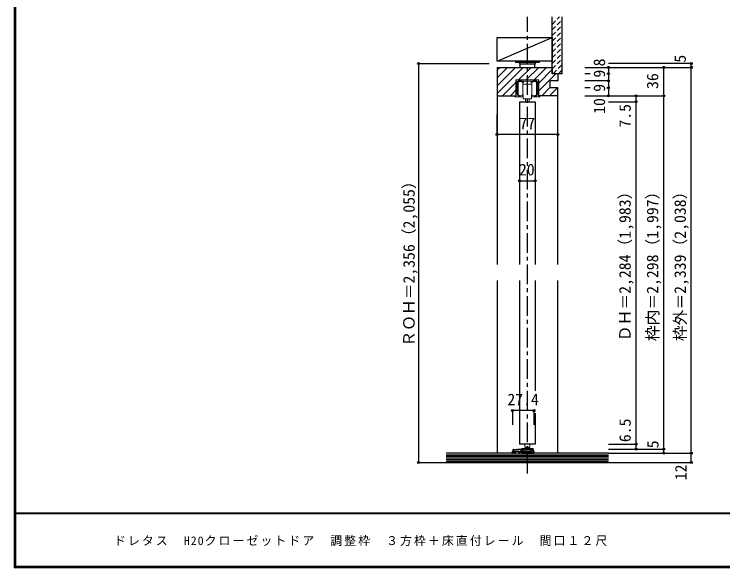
# Model space of a CAD drawing. Units: millimetres, scale not verified. Extents: x -973 to 977, y -718 to 696.
# Drawn here: x -973 to -74, y -701 to 1 of the extents above; entities that cross this region are included whole.
import ezdxf
from ezdxf.enums import TextEntityAlignment as Align

# ---------------------------------------------------------------- set-up
doc = ezdxf.new("R2010")
doc.units = ezdxf.units.MM
doc.header["$LTSCALE"] = 5
doc.header["$PDMODE"] = 32
doc.header["$PDSIZE"] = 2.5
doc.linetypes.add('CHAIN1', pattern=[8, 5, -1, 1, -1])
doc.linetypes.add('DASHED1', pattern=[1.8, 1.2, -0.6])
doc.layers.add('0-0_補助線', color=7, linetype='Continuous', lineweight=18)
for name, color, linetype in [('0-1_通り芯', 4, 'CHAIN1'), ('0-3_仕上げ', 2, 'Continuous'), ('0-4_枠', 7, 'Continuous'), ('0-6_扉', 6, 'Continuous'), ('0-7_金物', 7, 'Continuous'), ('0-A_文字', 7, 'Continuous'), ('0-B_寸法', 7, 'Continuous'), ('0-C_ハッチ', 4, 'DASHED1'), ('F-1_枠', 6, 'Continuous'), ('F-A_文字', 7, 'Continuous')]:
    doc.layers.add(name, color=color, linetype=linetype)
doc.styles.add('ＭＳ ゴシック', font='')
doc.styles.get('ＭＳ ゴシック').set_extended_font_data('MS Gothic')

# ---------------------------------------------------------------- blocks, each defined once
blk = doc.blocks.new('04')
at = {"layer": '0-0_補助線'}
for p, q in [((-13.926, 10.332), (-13.926, -8.668)), ((-12.926, 11.332), (-11.926, 11.332)), ((-11.926, 11.332), (-11.926, 11.232)), ((-11.726, 9.832), (-7.026, 9.832)), ((-5.426, 11.332), (5.574, 11.332)), ((-4.876, 9.832), (-0.426, 9.832)), ((-4.876, 8.432), (-4.876, 9.832)), ((-0.426, 9.832), (0.074, 10.332)), ((8.024, 9.832), (7.174, 9.832)), ((8.024, 9.832), (11.874, 9.832)), ((14.074, 10.332), (14.074, -8.668)), ((-12.726, 8.832), (-12.726, -6.766)), ((-11.718, 8.434), (-11.718, 4.184)), ((-11.718, 5.234), (-11.718, -0.366)), ((-11.718, 3.234), (-11.718, 4.184)), ((-11.718, -2.366), (-11.718, 3.234)), ((-5.726, 5.951), (-5.226, 5.951)), ((-5.718, 6.434), (-5.718, 8.434)), ((-5.718, 6.434), (-5.718, 4.184)), ((-5.718, 4.184), (-5.718, 3.234)), ((-5.718, 3.234), (-5.718, -2.366)), ((-4.726, 5.951), (-5.226, 5.951)), ((-4.726, 5.951), (-5.226, 5.951)), ((-5.076, 8.232), (-5.193, 8.232)), ((-5.105, 8.232), (-5.076, 8.232)), ((0.074, 5.951), (-4.726, 5.951)), ((0.074, 5.951), (-4.726, 5.951)), ((0.074, 5.951), (4.874, 5.951)), ((0.074, 5.951), (4.874, 5.951)), ((4.874, 5.951), (5.374, 5.951)), ((4.874, 5.951), (5.374, 5.951)), ((5.341, 8.232), (5.224, 8.232)), ((5.874, 5.951), (5.374, 5.951)), ((5.882, 8.434), (5.882, 6.434)), ((5.882, 4.184), (5.882, 6.434)), ((5.882, 3.234), (5.882, 4.184)), ((5.882, -2.366), (5.882, 3.234)), ((11.882, 4.184), (11.882, 8.434)), ((11.882, 4.184), (11.882, 3.234)), ((11.882, 3.234), (11.882, -2.366)), ((12.874, 8.832), (12.874, -6.766)), ((-15.926, -9.368), (-15.926, -8.968)), ((-13.926, -8.668), (-15.626, -8.668)), ((-11.718, -3.316), (-11.718, -2.366)), ((-11.718, -3.316), (-11.718, -7.566)), ((-10.926, -8.566), (-8.726, -8.566)), ((-5.226, -7.249), (-5.726, -7.249)), ((-5.718, -2.366), (-5.718, -3.316)), ((-5.718, -5.566), (-5.718, -3.316)), ((-5.718, -7.566), (-5.718, -5.566)), ((-5.526, -8.183), (-5.526, -8.868)), ((-5.226, -8.549), (-5.226, -7.249)), ((-5.226, -7.249), (-5.226, -8.549)), ((-5.226, -12.049), (-5.226, -8.549)), ((5.374, -7.249), (5.874, -7.249)), ((5.374, -8.549), (5.374, -7.249)), ((5.374, -7.249), (5.374, -8.549)), ((5.374, -12.049), (5.374, -8.549)), ((5.674, -8.183), (5.674, -8.868)), ((5.882, -3.316), (5.882, -2.366)), ((5.882, -3.316), (5.882, -5.566)), ((5.882, -5.566), (5.882, -7.566)), ((8.874, -8.566), (11.074, -8.566)), ((11.882, -2.366), (11.882, -3.316)), ((11.882, -7.566), (11.882, -3.316)), ((14.074, -8.668), (15.774, -8.668)), ((16.074, -8.968), (16.074, -9.368)), ((-6.526, -9.868), (-15.426, -9.868)), ((-4.726, -12.549), (-2.926, -12.549)), ((-2.926, -12.549), (0.074, -12.549)), ((-2.426, -12.549), (0.074, -12.549)), ((-2.418, -12.566), (-2.418, -12.716)), ((-2.418, -12.716), (-2.418, -16.168)), ((2.574, -12.549), (0.074, -12.549)), ((3.074, -12.549), (0.074, -12.549)), ((2.582, -12.566), (2.582, -12.716)), ((2.582, -12.716), (2.582, -16.168)), ((4.874, -12.549), (3.074, -12.549)), ((15.574, -9.868), (6.674, -9.868))]:
    blk.add_line(p, q, dxfattribs=at)
for points in [[(-11.626, 10.932), (-5.426, 10.932), (-5.426, 11.332)], [(0.074, 10.332), (0.574, 9.832), (5.024, 9.832), (5.024, 8.432)], [(5.574, 11.332), (5.574, 10.932), (11.774, 10.932)], [(12.074, 11.232), (12.074, 11.332), (13.074, 11.332)]]:
    blk.add_lwpolyline(points, dxfattribs=at)
for centre, radius, start, end in [((-12.926, 10.332), 1, 90, 180), ((-11.726, 8.832), 1, 90, 180), ((-11.626, 11.232), 0.3, 180, 270), ((-8.718, 4.434), 5, 53.1301, 126.8699), ((-7.026, 8.082), 1.75, 7.76643, 90), ((7.174, 8.082), 1.75, 90, 172.23357), ((8.882, 4.434), 5, 53.1301, 126.8699), ((11.774, 11.232), 0.3, 270, 0), ((11.874, 8.832), 1, 0, 90), ((13.074, 10.332), 1, 0, 90), ((-5.193, 8.332), 0.1, 187.76643, 270), ((-5.076, 8.432), 0.2, 270, 0), ((5.224, 8.432), 0.2, 180, 270), ((5.341, 8.332), 0.1, 270, 352.23357), ((-15.626, -8.968), 0.3, 90, 180), ((-10.926, -6.766), 1.8, 180, 270), ((-8.718, -3.566), 5, 233.1301, 306.8699), ((-8.726, -3.566), 5, 270, 301.23293), ((-6.526, -8.868), 1, 270, 0), ((-5.926, -8.183), 0.4, 0, 121.23293), ((6.074, -8.183), 0.4, 58.76707, 180), ((6.674, -8.868), 1, 180, 270), ((8.882, -3.566), 5, 233.1301, 306.8699), ((8.874, -3.566), 5, 238.76707, 270), ((11.074, -6.766), 1.8, 270, 0), ((15.774, -8.968), 0.3, 0, 90), ((-15.426, -9.368), 0.5, 180, 270), ((-4.726, -12.049), 0.5, 180, 270), ((4.874, -12.049), 0.5, 270, 0), ((15.574, -9.368), 0.5, 270, 0)]:
    blk.add_arc(centre, radius, start, end, dxfattribs=at)

msp = doc.modelspace()

# ---------------------------------------------------------------- linework, layer by layer
at = {"layer": '0-0_補助線', "color": 2}
msp.add_line((-336.747, -102.472), (-336.747, -82.472), dxfattribs=at)
at = {"layer": '0-0_補助線'}
for p, q in [((-325.347, -544), (-325.347, -548.039)), ((-325.347, -548.039), (-319.347, -548.039)), ((-324.097, -548.259), (-325.347, -548.039)), ((-324.097, -548.259), (-320.597, -548.259)), ((-324.097, -548.259), (-324.097, -548.559)), ((-320.597, -548.259), (-319.347, -548.039)), ((-320.597, -548.259), (-320.597, -548.559)), ((-319.347, -548.039), (-319.347, -544)), ((-329.847, -550.759), (-329.847, -550.059)), ((-329.847, -550.759), (-328.976, -550.759)), ((-329.347, -549.559), (-319.347, -549.559)), ((-327.397, -552.159), (-327.397, -551.009)), ((-327.397, -551.02), (-317.297, -551.02)), ((-327.397, -552.359), (-317.297, -552.359)), ((-327.347, -553.859), (-317.347, -553.859)), ((-324.847, -548.559), (-325.347, -549.059)), ((-325.347, -549.559), (-325.347, -549.059)), ((-319.347, -549.059), (-325.347, -549.059)), ((-324.847, -548.559), (-319.847, -548.559)), ((-322.347, -554.423), (-322.347, -552.437)), ((-319.347, -549.059), (-319.847, -548.559)), ((-317.297, -551.009), (-315.718, -550.759)), ((-317.297, -551.009), (-317.297, -552.159)), ((-315.718, -550.759), (-314.847, -550.759)), ((-314.847, -550.059), (-314.847, -550.759))]:
    msp.add_line(p, q, dxfattribs=at)
at = {"layer": '0-0_補助線', "color": 2}
msp.add_lwpolyline([(-336.747, -82.472), (-307.947, -82.472), (-307.947, -102.472)], dxfattribs=at)
at = {"layer": '0-0_補助線'}
for points in [[(-328.976, -550.759), (-327.526, -550.989), (-327.397, -551.009)], [(-328.147, -553.059), (-328.147, -552.359), (-327.597, -552.359)], [(-327.597, -552.359), (-327.397, -552.359), (-327.397, -552.159)], [(-319.347, -549.059), (-319.347, -549.559), (-315.347, -549.559)], [(-317.297, -552.159), (-317.297, -552.359), (-317.097, -552.359)], [(-317.097, -552.359), (-316.547, -552.359), (-316.547, -553.059)]]:
    msp.add_lwpolyline(points, dxfattribs=at)
for centre, radius, start, end in [((-329.347, -550.059), 0.5, 90, 180), ((-327.347, -553.059), 0.8, 180, 270), ((-317.347, -553.059), 0.8, 270, 0), ((-315.347, -550.059), 0.5, 0, 90)]:
    msp.add_arc(centre, radius, start, end, dxfattribs=at)
at = {"layer": '0-1_通り芯'}
msp.add_line((-322.347, -581.472), (-322.347, -2.5), dxfattribs=at)
at = {"layer": '0-3_仕上げ'}
for p, q in [((-290.847, -74.472), (-290.847, -2.5)), ((-278.347, -74.472), (-278.347, -2.5)), ((-278.347, -74.472), (-290.847, -74.472)), ((-219.347, -555.5), (-425.347, -555.5)), ((-425.347, -567.5), (-219.347, -567.5))]:
    msp.add_line(p, q, dxfattribs=at)
at = {"layer": '0-3_仕上げ', "color": 4}
for p, q in [((-360.847, -28.447), (-290.847, -28.447)), ((-360.847, -58.447), (-360.847, -28.447))]:
    msp.add_line(p, q, dxfattribs=at)
at = {"layer": '0-3_仕上げ', "color": 7}
for p, q in [((-425.347, -557.5), (-219.347, -557.5)), ((-425.347, -559.5), (-219.347, -559.5)), ((-425.347, -561.5), (-219.347, -561.5)), ((-425.347, -563.5), (-219.347, -563.5)), ((-425.347, -565.5), (-219.347, -565.5))]:
    msp.add_line(p, q, dxfattribs=at)
at = {"layer": '0-3_仕上げ', "color": 4}
msp.add_lwpolyline([(-290.847, -28.447), (-290.847, -58.447), (-360.847, -58.447)], close=True, dxfattribs=at)
at = {"layer": '0-4_枠', "color": 3}
for p, q in [((-360.847, -66.472), (-290.847, -66.472)), ((-360.847, -66.472), (-360.847, -316.472)), ((-290.847, -66.472), (-290.847, -74.472)), ((-283.847, -74.472), (-290.847, -74.472)), ((-283.847, -92.472), (-293.847, -92.472)), ((-283.847, -316.472), (-283.847, -92.472)), ((-360.847, -102.472), (-336.347, -102.472)), ((-283.847, -102.472), (-308.347, -102.472)), ((-360.847, -336.472), (-360.847, -555.5)), ((-283.847, -555.5), (-283.847, -336.472))]:
    msp.add_line(p, q, dxfattribs=at)
at = {"layer": '0-4_枠'}
for p, q in [((-341.347, -555.5), (-341.347, -552.8)), ((-341.347, -555.5), (-340.347, -555.5)), ((-340.347, -555.5), (-340.347, -552.757)), ((-339.347, -550.8), (-335.647, -550.8)), ((-338.447, -555.5), (-337.347, -555.5)), ((-337.347, -555.5), (-337.347, -552.9)), ((-337.247, -552.8), (-333.447, -552.8)), ((-335.347, -551.1), (-335.647, -550.8)), ((-335.347, -551.1), (-335.047, -550.8)), ((-328.747, -550.8), (-335.047, -550.8)), ((-333.347, -555.5), (-333.347, -552.9)), ((-333.347, -555.5), (-332.247, -555.5)), ((-332.247, -555.5), (-332.247, -553.574)), ((-332.159, -553.362), (-331.159, -552.362)), ((-330.647, -552.574), (-330.647, -554.5)), ((-329.647, -555.5), (-313.947, -555.5)), ((-329.547, -552.1), (-329.547, -554.1)), ((-328.647, -551.8), (-329.247, -551.8)), ((-329.047, -554.6), (-322.647, -554.6)), ((-328.447, -551.1), (-328.447, -551.6)), ((-322.347, -554.9), (-322.647, -554.6)), ((-316.247, -551.1), (-316.247, -551.6)), ((-316.047, -551.8), (-315.447, -551.8)), ((-315.147, -552.1), (-315.147, -554.1)), ((-313.947, -552.8), (-313.947, -555.5))]:
    msp.add_line(p, q, dxfattribs=at)
at = {"layer": '0-4_枠', "color": 3}
msp.add_lwpolyline([(-283.847, -74.472), (-283.847, -83.472), (-293.847, -83.472), (-293.847, -92.472)], dxfattribs=at)
at = {"layer": '0-4_枠'}
for points in [[(-338.447, -555.5), (-338.447, -553.45), (-339.493, -552.404)], [(-322.347, -554.9), (-322.047, -554.6), (-315.647, -554.6)]]:
    msp.add_lwpolyline(points, dxfattribs=at)
for centre, radius, start, end in [((-339.347, -552.8), 2, 90, 180), ((-339.847, -552.757), 0.5, 45, 180), ((-337.247, -552.9), 0.1, 90, 180), ((-333.447, -552.9), 0.1, 0, 90), ((-331.947, -553.574), 0.3, 135, 180), ((-330.947, -552.574), 0.3, 360, 135), ((-329.647, -554.5), 1, 180, 270), ((-329.247, -552.1), 0.3, 90, 180), ((-329.047, -554.1), 0.5, 180, 270), ((-328.747, -551.1), 0.3, 360, 90), ((-328.647, -551.6), 0.2, 270, 360), ((-315.947, -551.1), 0.3, 90, 180), ((-316.047, -551.6), 0.2, 180, 270), ((-315.947, -552.8), 2, 360, 90), ((-315.647, -554.1), 0.5, 270, 0), ((-315.447, -552.1), 0.3, 0, 90)]:
    msp.add_arc(centre, radius, start, end, dxfattribs=at)
at = {"layer": '0-6_扉'}
for p, q in [((-332.347, -109.972), (-332.347, -316.472)), ((-332.347, -109.972), (-312.347, -109.972)), ((-312.347, -109.972), (-312.347, -316.472)), ((-332.347, -336.472), (-332.347, -544)), ((-312.347, -336.472), (-312.347, -476.6)), ((-332.347, -504.6), (-332.347, -544)), ((-312.347, -504.6), (-312.347, -544))]:
    msp.add_line(p, q, dxfattribs=at)
msp.add_lwpolyline([(-312.347, -544), (-316.849, -544), (-332.347, -544)], dxfattribs=at)
at = {"layer": '0-7_金物'}
for p, q in [((-337.347, -58.447), (-337.347, -60.447)), ((-307.347, -58.447), (-337.347, -58.447)), ((-307.347, -60.447), (-337.347, -60.447)), ((-332.347, -60.447), (-332.347, -62.447)), ((-312.347, -62.447), (-332.347, -62.447)), ((-331.347, -66.472), (-331.347, -62.447)), ((-313.347, -62.447), (-313.347, -66.472)), ((-312.347, -60.447), (-312.347, -62.447)), ((-307.347, -58.447), (-307.347, -60.447)), ((-323.847, -554.6), (-320.847, -554.6))]:
    msp.add_line(p, q, dxfattribs=at)
at = {"layer": '0-A_文字', "color": 4}
for p, q in [((-313.947, -501.6), (-341.347, -501.6)), ((-341.347, -501.6), (-341.347, -519.62)), ((-313.947, -501.6), (-313.947, -519.62))]:
    msp.add_line(p, q, dxfattribs=at)
at = {"layer": '0-A_文字'}
for p in [(-341.347, -501.6), (-313.947, -501.6)]:
    msp.add_point(p, dxfattribs=at)
at = {"layer": '0-B_寸法', "color": 4}
for p, q in [((-460.347, -61.472), (-370.847, -61.472)), ((-460.347, -61.472), (-460.347, -567.5)), ((-114.347, -61.472), (-219.347, -61.472)), ((-114.347, -567.5), (-114.347, -61.472)), ((-249.347, -66.472), (-114.347, -66.472)), ((-219.347, -66.472), (-219.347, -102.472)), ((-149.347, -555.5), (-149.347, -66.472)), ((-242.822, -74.472), (-249.347, -74.472)), ((-219.347, -74.472), (-221.436, -74.472)), ((-219.347, -83.472), (-249.347, -83.472)), ((-242.822, -92.472), (-249.347, -92.472)), ((-219.347, -92.472), (-221.436, -92.472)), ((-249.347, -102.472), (-184.347, -102.472)), ((-184.347, -102.472), (-149.347, -102.472)), ((-184.347, -550.5), (-184.347, -102.472)), ((-219.347, -109.972), (-184.347, -109.972)), ((-360.847, -151.719), (-360.847, -126.1)), ((-283.847, -151.719), (-283.847, -126.1)), ((-283.847, -151.719), (-360.847, -151.719)), ((-332.347, -196.264), (-332.347, -210.303)), ((-312.347, -196.264), (-312.347, -210.303)), ((-332.347, -210.303), (-312.347, -210.303)), ((-219.347, -544), (-184.347, -544)), ((-219.347, -550.5), (-149.347, -550.5)), ((-219.347, -555.5), (-114.347, -555.5)), ((-460.347, -567.5), (-425.347, -567.5)), ((-219.347, -567.5), (-114.347, -567.5))]:
    msp.add_line(p, q, dxfattribs=at)
at = {"layer": '0-B_寸法'}
for p in [(-460.347, -61.472), (-114.347, -61.472), (-219.347, -66.472), (-149.347, -66.472), (-114.347, -66.472), (-219.347, -74.472), (-219.347, -83.472), (-219.347, -92.472), (-219.347, -102.472), (-184.347, -102.472), (-149.347, -102.472), (-184.347, -109.972), (-360.847, -151.719), (-283.847, -151.719), (-332.347, -210.303), (-312.347, -210.303), (-184.347, -544), (-184.347, -550.5), (-149.347, -550.5), (-149.347, -555.5), (-114.347, -555.5), (-460.347, -567.5), (-114.347, -567.5)]:
    msp.add_point(p, dxfattribs=at)
at = {"layer": '0-C_ハッチ'}
for p, q in [((-290.847, -11.94), (-281.407, -2.5)), ((-290.847, -19.011), (-278.347, -6.511)), ((-290.847, -26.082), (-278.347, -13.582)), ((-290.847, -33.153), (-278.347, -20.653)), ((-290.847, -40.224), (-278.347, -27.724)), ((-290.847, -47.295), (-278.347, -34.795)), ((-290.847, -54.366), (-278.347, -41.866)), ((-290.847, -61.437), (-278.347, -48.937)), ((-290.847, -68.508), (-278.347, -56.008)), ((-289.74, -74.472), (-278.347, -63.079)), ((-282.668, -74.472), (-278.347, -70.15))]:
    msp.add_line(p, q, dxfattribs=at)
at = {"layer": '0-C_ハッチ', "linetype": 'Continuous'}
for p, q in [((-360.847, -99.759), (-327.56, -66.472)), ((-360.847, -89.86), (-337.459, -66.472)), ((-360.847, -79.96), (-347.359, -66.472)), ((-360.847, -70.061), (-357.258, -66.472)), ((-333.66, -82.472), (-317.66, -66.472)), ((-323.761, -82.472), (-307.761, -66.472)), ((-313.861, -82.472), (-297.861, -66.472)), ((-307.947, -86.457), (-290.847, -69.357)), ((-307.947, -96.356), (-286.062, -74.472)), ((-353.66, -102.472), (-336.747, -85.559)), ((-285.163, -83.472), (-283.847, -82.156)), ((-343.761, -102.472), (-336.747, -95.458)), ((-304.163, -102.472), (-293.847, -92.156)), ((-294.263, -102.472), (-284.263, -92.472)), ((-284.364, -102.472), (-283.847, -101.955))]:
    msp.add_line(p, q, dxfattribs=at)
at = {"layer": 'F-1_枠'}
for p, q in [((-973.347, 695.833), (-973.347, -700.833)), ((-972.514, 695.833), (-972.514, -700.833)), ((-971.68, 695.833), (-971.68, -700.833)), ((976.653, -631.667), (-973.347, -631.667)), ((976.653, -632.5), (-973.347, -632.5)), ((976.653, -699.167), (-973.347, -699.167)), ((976.653, -700), (-973.347, -700)), ((976.653, -700.833), (-973.347, -700.833))]:
    msp.add_line(p, q, dxfattribs=at)

# ---------------------------------------------------------------- block references
at = {"layer": '0-0_補助線'}
msp.add_blockref('04', (-322.421, -93.803), dxfattribs=at)

# ---------------------------------------------------------------- texts
at = {"layer": '0-0_補助線', "style": 'ＭＳ ゴシック'}
for s, p in [('ＲＯＨ＝2,356（2,055）', (-460.847, -420.472)), ('ＤＨ＝2,284（1,983）', (-186.847, -413.56)), ('枠内＝2,298（1,997）', (-151.847, -413.56)), ('枠外＝2,339（2,038）', (-116.847, -413.56))]:
    msp.add_text(s, height=14.66, rotation=90, dxfattribs=at).set_placement(p, align=Align.BOTTOM_LEFT)
at = {"layer": '0-A_文字', "style": 'ＭＳ ゴシック'}
msp.add_text('27.4', height=14.66, dxfattribs=at).set_placement((-347.647, -499.1), align=Align.BOTTOM_LEFT)
at = {"layer": '0-B_寸法', "style": 'ＭＳ ゴシック'}
for s, p in [('5', (-116.847, -60.544)), ('8', (-219.347, -65.213)), ('9', (-219.347, -79.472)), ('36', (-151.847, -93.847)), ('9', (-219.347, -97.472)), ('10', (-219.347, -125.416)), ('7.5', (-186.752, -142.852)), ('6.5', (-186.758, -541.558)), ('5', (-151.451, -549.32)), ('12', (-115.938, -589.858))]:
    msp.add_text(s, height=14.66, rotation=90, dxfattribs=at).set_placement(p, align=Align.BOTTOM_LEFT)
for s, p in [('77', (-332.347, -149.219)), ('20', (-332.972, -207.803))]:
    msp.add_text(s, height=14.66, dxfattribs=at).set_placement(p, align=Align.BOTTOM_LEFT)
at = {"layer": 'F-A_文字', "insert": (-846.68, -673.333), "char_height": 11, "attachment_point": 7, "style": 'ＭＳ ゴシック'}
msp.add_mtext('\\T1.18;ドレタス\u3000H20クローゼットドア\\~\\~調整枠\u3000３方枠＋床直付レール\u3000間口１２尺', dxfattribs=at)

doc.saveas('drawing.dxf')
